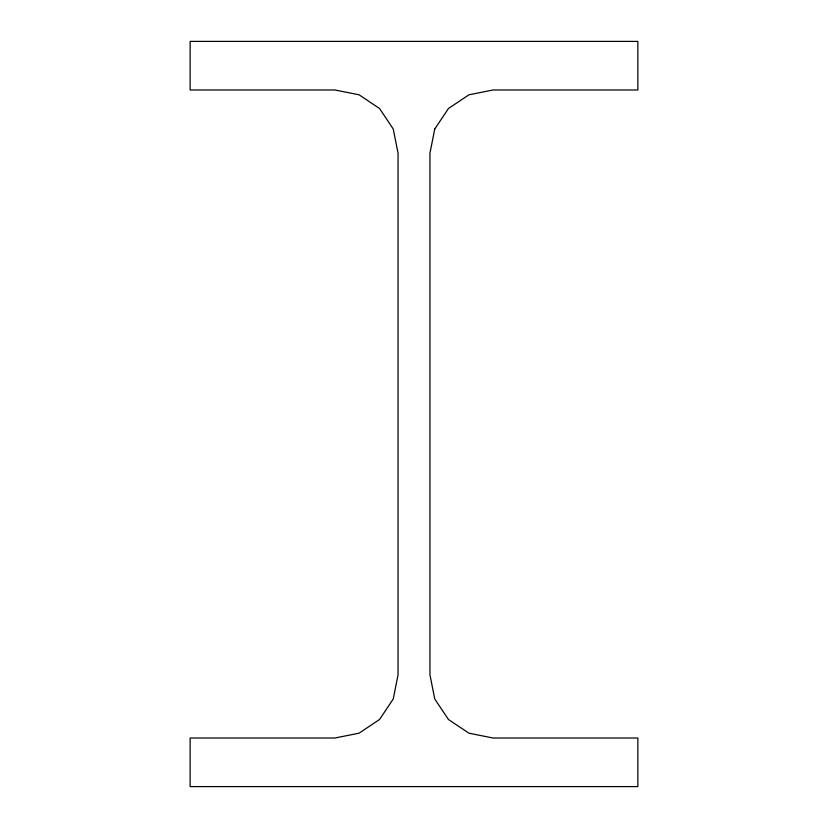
<?xml version="1.0" encoding="UTF-8"?>
<svg xmlns="http://www.w3.org/2000/svg" width="828" height="828" viewBox="0 0 828 828"><rect width="100%" height="100%" fill="white"/><g stroke="black" fill="none" stroke-linecap="round" stroke-linejoin="round"><path stroke-width="1.24" d="M434.762 128.992L429.949 153.18L429.949 674.82L434.762 699.008L448.455 719.501L468.959 733.204L493.136 738.017L637.86 738.017L637.86 786.6L190.14 786.6L190.14 738.017L334.864 738.017L359.041 733.204L379.545 719.501L393.238 699.008L398.051 674.82L398.051 153.18L393.238 128.992L379.545 108.499L359.041 94.796L334.864 89.983L190.14 89.983L190.14 41.4L637.86 41.4L637.86 89.983L493.136 89.983L468.959 94.796L448.455 108.499L434.762 128.992"/></g></svg>
